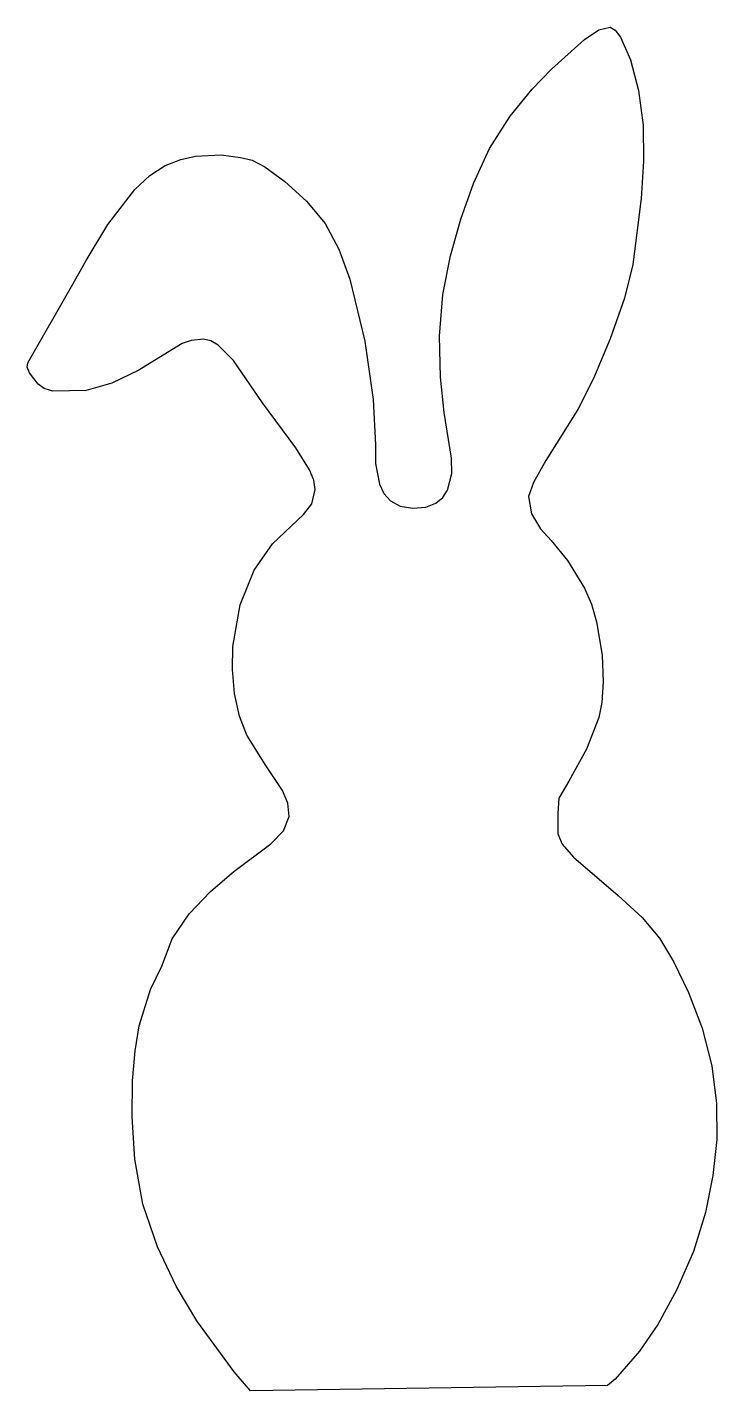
# Model space of a CAD drawing. Extents: x 0 to 45.5, y 0 to 90.
import ezdxf

# ---------------------------------------------------------------- set-up
doc = ezdxf.new("R2010")
doc.units = 0

msp = doc.modelspace()

# ---------------------------------------------------------------- linework, layer by layer
at = {"layer": 'Camada 1'}
for p, q in [((37.72879, 89.793949), (38.484598, 89.96517)), ((38.484598, 89.96517), (38.815728, 89.768156)), ((34.604898, 87.21114), (36.788063, 89.161372)), ((36.788063, 89.161372), (37.72879, 89.793949)), ((38.815728, 89.768156), (39.157573, 89.320333)), ((39.157573, 89.320333), (39.817735, 87.825344)), ((39.817735, 87.825344), (40.353741, 85.78637)), ((33.325786, 85.891677), (34.604898, 87.21114)), ((31.893609, 84.092365), (33.325786, 85.891677)), ((40.353741, 85.78637), (40.654248, 83.50958)), ((30.529429, 81.965611), (31.893609, 84.092365)), ((40.654248, 83.50958), (40.68434, 81.124355)), ((29.454308, 79.66382), (30.529429, 81.965611)), ((9.138919, 80.83756), (10.15835, 81.231902)), ((10.15835, 81.231902), (11.120241, 81.461794)), ((11.120241, 81.461794), (12.813774, 81.556991)), ((12.813774, 81.556991), (14.104272, 81.380683)), ((14.104272, 81.380683), (14.876489, 81.1904)), ((14.876489, 81.1904), (15.705569, 80.757018)), ((40.68434, 81.124355), (40.531924, 78.676614)), ((7.129757, 79.261825), (8.112556, 80.185529)), ((8.112556, 80.185529), (9.138919, 80.83756)), ((15.705569, 80.757018), (17.012334, 79.798701)), ((5.351785, 76.946101), (7.129757, 79.261825)), ((17.012334, 79.798701), (18.450062, 78.493909)), ((28.634723, 77.314244), (29.454308, 79.66382)), ((18.450062, 78.493909), (19.672029, 77.0211)), ((40.531924, 78.676614), (39.971197, 74.3174)), ((3.918875, 74.583805), (5.351785, 76.946101)), ((19.672029, 77.0211), (20.576044, 75.325599)), ((27.939962, 74.897351), (28.634723, 77.314244)), ((20.576044, 75.325599), (21.303033, 73.350086)), ((27.445321, 72.345393), (27.939962, 74.897351)), ((2.944899, 72.86835), (3.918875, 74.583805)), ((39.971197, 74.3174), (39.417552, 72.097254)), ((0.077729, 67.82277), (2.944899, 72.86835)), ((21.303033, 73.350086), (22.297639, 69.25701)), ((27.226098, 69.59062), (27.445321, 72.345393)), ((39.417552, 72.097254), (38.484957, 69.419017)), ((10.837859, 69.29812), (10.255514, 69.112659)), ((11.65473, 69.38756), (10.837859, 69.29812)), ((12.137575, 69.290841), (11.65473, 69.38756)), ((12.630799, 69.001423), (12.137575, 69.290841)), ((22.297639, 69.25701), (22.838407, 65.405396)), ((27.298154, 66.876293), (27.226098, 69.59062)), ((38.484957, 69.419017), (37.387645, 66.7963)), ((9.57815, 68.67722), (7.395297, 67.341507)), ((10.255514, 69.112659), (9.57815, 68.67722)), ((13.629455, 67.985862), (12.630799, 69.001423)), ((0.034032, 67.544367), (0.077729, 67.82277)), ((0.182161, 67.180247), (0.034032, 67.544367)), ((15.54307, 65.19743), (13.629455, 67.985862)), ((0.76003, 66.41843), (0.182161, 67.180247)), ((7.395297, 67.341507), (5.613926, 66.49445)), ((27.53993, 64.560356), (27.298154, 66.876293)), ((37.387645, 66.7963), (36.339847, 64.74271)), ((1.137956, 66.133512), (0.76003, 66.41843)), ((1.720783, 65.961204), (1.137956, 66.133512)), ((3.90747, 66.01466), (1.720783, 65.961204)), ((5.613926, 66.49445), (3.90747, 66.01466)), ((17.73962, 62.232664), (15.54307, 65.19743)), ((22.838407, 65.405396), (22.992788, 62.42805)), ((28.009278, 61.54085), (27.53993, 64.560356)), ((36.339847, 64.74271), (34.238662, 61.380045)), ((18.656634, 60.763143), (17.73962, 62.232664)), ((22.992788, 62.42805), (23.005478, 61.192744)), ((23.005478, 61.192744), (23.257673, 59.829561)), ((28.030258, 60.528188), (28.009278, 61.54085)), ((34.238662, 61.380045), (33.420292, 59.944799)), ((18.926295, 60.08718), (18.656634, 60.763143)), ((27.754862, 59.4329), (28.030258, 60.528188)), ((18.804608, 58.528335), (19.01538, 59.47159)), ((19.01538, 59.47159), (18.926295, 60.08718)), ((23.257673, 59.829561), (23.551203, 59.218377)), ((27.440331, 58.951157), (27.754862, 59.4329)), ((33.420292, 59.944799), (33.095107, 59.00369)), ((18.24883, 57.818185), (18.804608, 58.528335)), ((23.551203, 59.218377), (23.997751, 58.717256)), ((23.997751, 58.717256), (24.628363, 58.373542)), ((26.326221, 58.313243), (26.972876, 58.56502)), ((26.972876, 58.56502), (27.440331, 58.951157)), ((33.095107, 59.00369), (33.286889, 57.87092)), ((16.20455, 55.89217), (18.24883, 57.818185)), ((24.628363, 58.373542), (25.474088, 58.23458)), ((25.474088, 58.23458), (26.326221, 58.313243)), ((33.286889, 57.87092), (33.887256, 56.87549)), ((33.887256, 56.87549), (34.597466, 56.104266)), ((14.995912, 54.154195), (16.20455, 55.89217)), ((34.597466, 56.104266), (35.674671, 54.781614)), ((14.080023, 51.866751), (14.995912, 54.154195)), ((35.674671, 54.781614), (36.782501, 52.971474)), ((36.782501, 52.971474), (37.242784, 51.903579)), ((13.599504, 49.12103), (14.080023, 51.866751)), ((37.242784, 51.903579), (37.584586, 50.73779)), ((37.584586, 50.73779), (37.947262, 48.545935)), ((13.567079, 47.604812), (13.599504, 49.12103)), ((37.947262, 48.545935), (38.026477, 46.791539)), ((13.69698, 46.00822), (13.567079, 47.604812)), ((38.026477, 46.791539), (37.920301, 45.433906)), ((14.023594, 44.512873), (13.69698, 46.00822)), ((37.920301, 45.433906), (37.726806, 44.43234)), ((14.523474, 43.258359), (14.023594, 44.512873)), ((37.726806, 44.43234), (36.927701, 42.355715)), ((15.767361, 41.265259), (14.523474, 43.258359)), ((36.927701, 42.355715), (35.744656, 40.22788)), ((16.877303, 39.615769), (15.767361, 41.265259)), ((17.209751, 38.790769), (16.877303, 39.615769)), ((35.744656, 40.22788), (35.092156, 39.110411)), ((17.30196, 37.89674), (17.209751, 38.790769)), ((35.092156, 39.110411), (35.031923, 38.09093)), ((16.928056, 36.965861), (17.30196, 37.89674)), ((35.031923, 38.09093), (35.027349, 36.749501)), ((16.088244, 36.098237), (16.928056, 36.965861)), ((13.66378, 34.27134), (16.088244, 36.098237)), ((35.027349, 36.749501), (35.311428, 36.070533)), ((35.311428, 36.070533), (36.049213, 35.21926)), ((36.049213, 35.21926), (38.996352, 32.690237)), ((12.113207, 32.957837), (13.66378, 34.27134)), ((10.702513, 31.47552), (12.113207, 32.957837)), ((38.996352, 32.690237), (40.578124, 31.239561)), ((9.583037, 29.828788), (10.702513, 31.47552)), ((40.578124, 31.239561), (41.737233, 29.8798)), ((8.90612, 28.02204), (9.583037, 29.828788)), ((41.737233, 29.8798), (42.655071, 28.327275)), ((8.155219, 26.488227), (8.90612, 28.02204)), ((42.655071, 28.327275), (43.648414, 26.297587)), ((7.415273, 24.083771), (8.155219, 26.488227)), ((43.648414, 26.297587), (44.549262, 23.950923)), ((7.139697, 22.44878), (7.415273, 24.083771)), ((44.549262, 23.950923), (45.189613, 21.44747)), ((6.975208, 20.4686), (7.139697, 22.44878)), ((45.189613, 21.44747), (45.491581, 18.981482)), ((6.95792, 18.100723), (6.975208, 20.4686)), ((45.491581, 18.981482), (45.506292, 16.594336)), ((7.12395, 15.30264), (6.95792, 18.100723)), ((45.506292, 16.594336), (45.259269, 14.216905)), ((7.658717, 12.328301), (7.12395, 15.30264)), ((45.259269, 14.216905), (44.776034, 11.78006)), ((8.621056, 9.509539), (7.658717, 12.328301)), ((44.776034, 11.78006), (43.972485, 9.213486)), ((9.857205, 6.920636), (8.621056, 9.509539)), ((43.972485, 9.213486), (42.862923, 6.663291)), ((11.213401, 4.635872), (9.857205, 6.920636)), ((42.862923, 6.663291), (41.620476, 4.384981)), ((13.670883, 1.27589), (11.213401, 4.635872)), ((41.620476, 4.384981), (40.418274, 2.63406)), ((40.418274, 2.63406), (38.800763, 0.796812)), ((14.7634, 0.02384), (13.670883, 1.27589)), ((38.3076, 0.36162), (14.7634, 0.02384)), ((38.307614, 0.36163), (38.3076, 0.36162)), ((38.800763, 0.796812), (38.307614, 0.36163))]:
    msp.add_line(p, q, dxfattribs=at)

doc.saveas('drawing.dxf')
